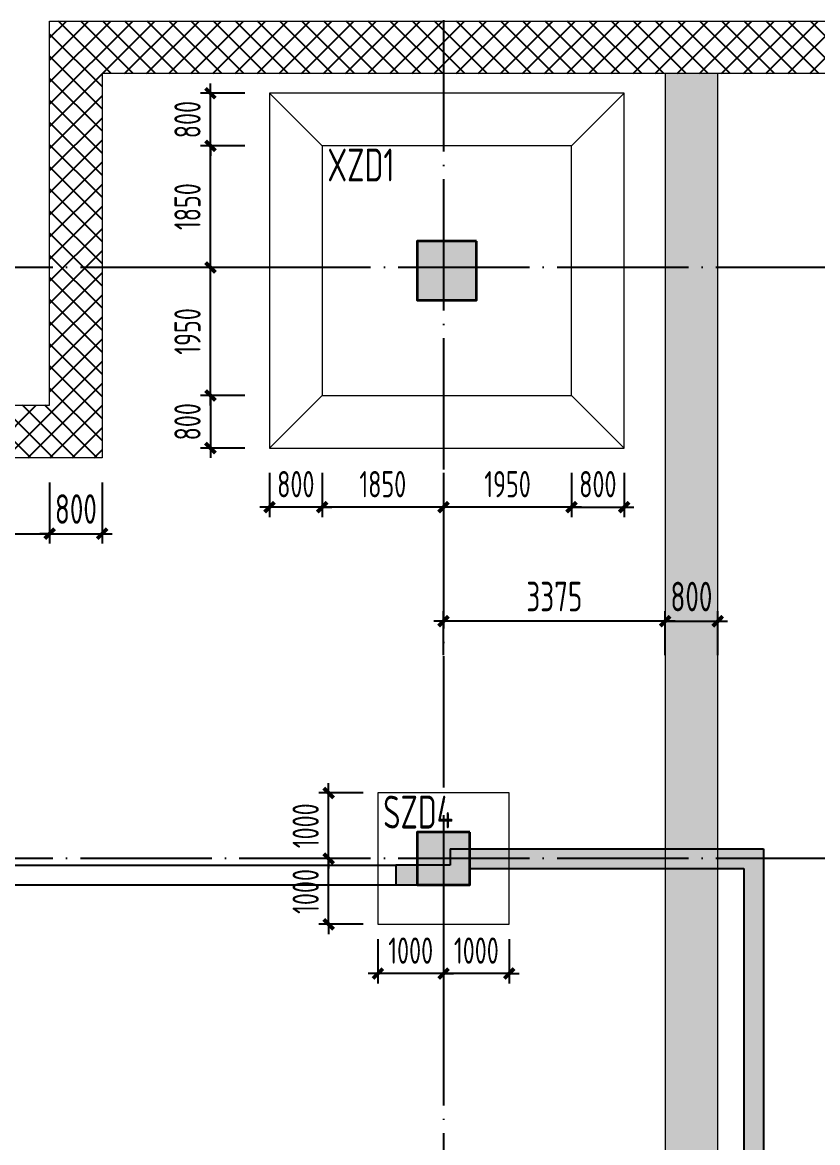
# Model space of a CAD drawing. Extents: x -502255 to 1362592, y -400300 to 332622.
# Drawn here: x -413313 to -401201, y -178153 to -161101 of the extents above; entities that cross this region are included whole.
import ezdxf

# ---------------------------------------------------------------- set-up
doc = ezdxf.new("R2010")
doc.units = 0
doc.header["$LTSCALE"] = 1000
doc.header["$MEASUREMENT"] = 0
doc.linetypes.add('DOTE', pattern=[2.42, 2, -0.2, 0.02, -0.2])
doc.linetypes.add('jccad_dash_dot', pattern=[420, 200, -100, 20, -100])
for name, color, linetype in [('COLU_DIM', 3, 'Continuous'), ('DIM', 3, 'Continuous'), ('HATCH', 253, 'Continuous'), ('RF-QT', 30, 'Continuous'), ('S-DOTE', 8, 'DOTE')]:
    doc.layers.add(name, color=color, linetype=linetype)
for name, color, linetype, lineweight in [('S-后浇带', 127, 'Continuous', 18), ('柱', 2, 'Continuous', 18), ('砼柱', 2, 'Continuous', 35)]:
    doc.layers.add(name, color=color, linetype=linetype, lineweight=lineweight)
doc.styles.get("Standard").update_dxf_attribs({"font": 'tssdeng2.shx', "width": 0.7, "bigfont": '@@hztxt.shx'})
doc.dimstyles.new('TSSD_150_150', dxfattribs={"dimtxt": 450, "dimasz": 150, "dimexe": 150, "dimexo": 375, "dimgap": 150, "dimtad": 1, "dimdec": 0, "dimzin": 0, "dimdsep": 46, "dimtxsty": 'Standard', "dimblk": 'ARCHTICK', "dimcen": 0, "dimdle": 150, "dimclrt": 7, "dimadec": 0, "dimazin": 0, "dimtfac": 1, "dimtdec": 0, "dimtix": 1, "dimtmove": 2, "dimatfit": 3, "dimfxl": 1, "dimtolj": 1, "dimtzin": 0, "dimarcsym": 0})

# ---------------------------------------------------------------- blocks, each defined once
blk = doc.blocks.new('墙体')
at = {"layer": 'HATCH'}
for points in [[(406561, 201851), (402086, 201851), (402086, 201551), (406261, 201551), (406261, 195357), (409155, 192751), (409356, 192974), (406561, 195491)], [(401286, 201601), (400961, 201601), (400961, 201301), (401286, 201301)]]:
    blk.add_hatch(color=256, dxfattribs=at).paths.add_polyline_path(points)
for p, q in [((394961, 201601), (400961, 201601)), ((394961, 201301), (400961, 201301))]:
    blk.add_line(p, q)
at = {"layer": 'RF-QT'}
for p, q in [((401786, 201851), (406561, 201851)), ((401786, 201851), (401786, 201601)), ((406561, 201851), (406561, 195491)), ((401786, 201601), (400961, 201601)), ((400961, 201601), (400961, 201301)), ((402086, 201551), (406261, 201551)), ((402086, 201551), (402086, 201301)), ((406261, 201551), (406261, 195357)), ((400961, 201301), (402086, 201301))]:
    blk.add_line(p, q, dxfattribs=at)
blk = doc.blocks.new('dsadasd')
at = {"layer": 'S-DOTE', "color": 8, "linetype": 'DOTE'}
for p, q in [((1078554.9, 259031.5), (1078554.9, 84926.2)), ((1154883.8, 168150.4), (1026054.9, 168150.4)), ((1154883.8, 159150.4), (1026054.9, 159150.4))]:
    blk.add_line(p, q, dxfattribs=at)
blk = doc.blocks.new('柱子')
at = {"layer": 'HATCH'}
h = blk.add_hatch(color=256, dxfattribs=at)
h.paths.add_polyline_path([(-262416, 41136), (-262862, 41538), (-263263, 41092), (-262817, 40690)])
h.paths.add_polyline_path([(-238920, 61533), (-239120, 61879), (-239639, 61578), (-239439, 61232)])
h.paths.add_polyline_path([(-243433, 68363), (-244033, 68363), (-244033, 67763), (-243433, 67763)])
h.paths.add_polyline_path([(-321933, 49592), (-322533, 49592), (-322533, 48992), (-321933, 48992)])
h.paths.add_polyline_path([(-285933, 73117), (-286533, 73117), (-286533, 72517), (-285933, 72517)])
h.paths.add_polyline_path([(-294933, 73117), (-295533, 73117), (-295533, 72517), (-294933, 72517)])
h.paths.add_polyline_path([(-333208, 67742), (-333808, 67742), (-333808, 67142), (-333208, 67142)])
h.paths.add_polyline_path([(-333208, 58592), (-333808, 58592), (-333808, 57992), (-333208, 57992)])
h.paths.add_polyline_path([(-333408, 49592), (-333808, 49592), (-333808, 48992), (-333408, 48992)])
h.paths.add_polyline_path([(-333408, 40592), (-333808, 40592), (-333808, 39992), (-333408, 39992)])
h.paths.add_polyline_path([(-333408, 31592), (-333808, 31592), (-333808, 30992), (-333408, 30992)])
h.paths.add_polyline_path([(-333408, 22592), (-333808, 22592), (-333808, 21992), (-333408, 21992)])
h.paths.add_polyline_path([(-295895, 4403), (-296341, 4804), (-296742, 4358), (-296296, 3957)])
h.paths.add_polyline_path([(-301646, 9582), (-302092, 9983), (-302494, 9537), (-302048, 9136)])
h.paths.add_polyline_path([(-288421, 5680), (-288718, 5947), (-289119, 5501), (-288822, 5234)])
h.paths.add_polyline_path([(-232033, 80342), (-232033, 79742), (-231633, 79742), (-231633, 80342)])
h.paths.add_polyline_path([(-232033, 89342), (-232033, 88742), (-231633, 88742), (-231633, 89342)])
h.paths.add_polyline_path([(-232033, 98342), (-232033, 97742), (-231633, 97742), (-231633, 98342)])
h.paths.add_polyline_path([(-232033, 107342), (-232033, 106742), (-231633, 106742), (-231633, 107342)])
h.paths.add_polyline_path([(-232033, 125342), (-232033, 124742), (-231633, 124742), (-231633, 125342)])
h.paths.add_polyline_path([(-232033, 138042), (-232033, 137442), (-231633, 137442), (-231633, 138042)])
h.paths.add_polyline_path([(-236533, 143042), (-237133, 143042), (-237133, 142642), (-236533, 142642)])
h.paths.add_polyline_path([(-243433, 143042), (-244033, 143042), (-244033, 142642), (-243433, 142642)])
h.paths.add_polyline_path([(-303933, 143042), (-304533, 143042), (-304533, 142642), (-303933, 142642)])
h.paths.add_polyline_path([(-294933, 143042), (-295533, 143042), (-295533, 142642), (-294933, 142642)])
h.paths.add_polyline_path([(-285933, 143042), (-286533, 143042), (-286533, 142642), (-285933, 142642)])
h.paths.add_polyline_path([(-279433, 143042), (-280033, 143042), (-280033, 142642), (-279433, 142642)])
h.paths.add_polyline_path([(-270433, 143042), (-271033, 143042), (-271033, 142642), (-270433, 142642)])
h.paths.add_polyline_path([(-261433, 143042), (-262033, 143042), (-262033, 142642), (-261433, 142642)])
h.paths.add_polyline_path([(-252433, 143042), (-253033, 143042), (-253033, 142642), (-252433, 142642)])
h.paths.add_polyline_path([(-253633, 59642), (-254233, 59642), (-254233, 59042), (-253633, 59042)])
h.paths.add_polyline_path([(-230470, 77078), (-231131, 76628), (-230793, 76132), (-230132, 76583)])
h.paths.add_polyline_path([(-226246, 70881), (-226907, 70430), (-226569, 69935), (-225908, 70385)])
h.paths.add_polyline_path([(-233270, 66094), (-233931, 65643), (-233593, 65147), (-232932, 65598)])
h.paths.add_polyline_path([(-237239, 71739), (-237577, 72235), (-238072, 71897), (-237734, 71401)])
h.paths.add_polyline_path([(-248854, 50396), (-249227, 50865), (-249697, 50491), (-249323, 50022)])
h.paths.add_polyline_path([(-329383, 112592), (-329983, 112592), (-329983, 111992), (-329383, 111992)])
h.paths.add_polyline_path([(-329383, 121592), (-329983, 121592), (-329983, 120992), (-329383, 120992)])
h.paths.add_polyline_path([(-270333, 50442), (-271133, 50442), (-271133, 49642), (-270333, 49642)])
h.paths.add_polyline_path([(-243433, 59342), (-244033, 59342), (-244033, 58742), (-243433, 58742)])
h.paths.add_polyline_path([(-329383, 67592), (-329983, 67592), (-329983, 66992), (-329383, 66992)])
h.paths.add_polyline_path([(-248833, 59342), (-249433, 59342), (-249433, 58742), (-248833, 58742)])
h.paths.add_polyline_path([(-248833, 68042), (-249433, 68042), (-249433, 67442), (-248833, 67442)])
h.paths.add_polyline_path([(-312883, -4358), (-313583, -4358), (-313583, -5058), (-312883, -5058)])
h.paths.add_polyline_path([(-297883, 14392), (-298583, 14392), (-298583, 13692), (-297883, 13692)])
h.paths.add_polyline_path([(-303883, 7392), (-304583, 7392), (-304583, 6692), (-303883, 6692)])
h.paths.add_polyline_path([(-253933, 68342), (-254533, 68342), (-254533, 67742), (-253933, 67742)])
h.paths.add_polyline_path([(-280122, 21621), (-279720, 22067), (-280166, 22469), (-280568, 22023)])
h.paths.add_polyline_path([(-285672, 15383), (-286192, 15851), (-286661, 15331), (-286140, 14862)])
h.paths.add_polyline_path([(-298188, 1556), (-297787, 2002), (-298233, 2404), (-298634, 1958)])
h.paths.add_polyline_path([(-310233, -11820), (-309831, -11374), (-310277, -10973), (-310679, -11419)])
h.paths.add_polyline_path([(-304259, -4214), (-304727, -4734), (-304207, -5203), (-303738, -4682)])
h.paths.add_polyline_path([(-291694, 8694), (-292214, 9163), (-292683, 8642), (-292163, 8174)])
h.paths.add_polyline_path([(-285883, 23392), (-286583, 23392), (-286583, 22692), (-285883, 22692)])
h.paths.add_polyline_path([(-294808, 23467), (-295658, 23467), (-295658, 22617), (-294808, 22617)])
h.paths.add_polyline_path([(-275773, 26452), (-275371, 26898), (-275817, 27299), (-276218, 26853)])
h.paths.add_polyline_path([(-279433, 32342), (-280033, 32342), (-280033, 31742), (-279433, 31742)])
h.paths.add_polyline_path([(-285883, 32392), (-286583, 32392), (-286583, 31692), (-285883, 31692)])
h.paths.add_polyline_path([(-294883, 32392), (-295583, 32392), (-295583, 31692), (-294883, 31692)])
h.paths.add_polyline_path([(-270433, 41342), (-271033, 41342), (-271033, 40742), (-270433, 40742)])
h.paths.add_polyline_path([(-279433, 41342), (-280033, 41342), (-280033, 40742), (-279433, 40742)])
h.paths.add_polyline_path([(-243433, 71342), (-244033, 71342), (-244033, 70742), (-243433, 70742)])
h.paths.add_polyline_path([(-282758, 59517), (-283708, 59517), (-283708, 58567), (-282758, 58567)])
h.paths.add_polyline_path([(-352783, -4408), (-353383, -4408), (-353383, -5008), (-352783, -5008)])
h.paths.add_polyline_path([(-352783, 58592), (-353383, 58592), (-353383, 57992), (-352783, 57992)])
h.paths.add_polyline_path([(-279308, 129117), (-280158, 129117), (-280158, 128267), (-279308, 128267)])
h.paths.add_polyline_path([(-232683, 129292), (-233783, 129292), (-233783, 128192), (-232683, 128192)])
h.paths.add_polyline_path([(-243183, 129167), (-244283, 129167), (-244283, 128317), (-243183, 128317)])
h.paths.add_polyline_path([(-252308, 129167), (-253158, 129167), (-253158, 128317), (-252308, 128317)])
h.paths.add_polyline_path([(-261308, 129167), (-262158, 129167), (-262158, 128317), (-261308, 128317)])
h.paths.add_polyline_path([(-270308, 129167), (-271158, 129167), (-271158, 128317), (-270308, 128317)])
h.paths.add_polyline_path([(-270258, 77517), (-271208, 77517), (-271208, 76567), (-270258, 76567)])
h.paths.add_polyline_path([(-285933, 59342), (-286533, 59342), (-286533, 58742), (-285933, 58742)])
h.paths.add_polyline_path([(-294758, 59517), (-295708, 59517), (-295708, 58567), (-294758, 58567)])
h.paths.add_polyline_path([(-321758, 59517), (-322708, 59517), (-322708, 58567), (-321758, 58567)])
h.paths.add_polyline_path([(-312758, 59517), (-313708, 59517), (-313708, 58567), (-312758, 58567)])
h.paths.add_polyline_path([(-303758, 59517), (-304708, 59517), (-304708, 58567), (-303758, 58567)])
h.paths.add_polyline_path([(-352658, -13283), (-353508, -13283), (-353508, -14133), (-352658, -14133)])
h.paths.add_polyline_path([(-352658, 4717), (-353508, 4717), (-353508, 3867), (-352658, 3867)])
h.paths.add_polyline_path([(-352658, 13717), (-353508, 13717), (-353508, 12867), (-352658, 12867)])
h.paths.add_polyline_path([(-352658, 22717), (-353508, 22717), (-353508, 21867), (-352658, 21867)])
h.paths.add_polyline_path([(-352658, 31717), (-353508, 31717), (-353508, 30867), (-352658, 30867)])
h.paths.add_polyline_path([(-352658, 40717), (-353508, 40717), (-353508, 39867), (-352658, 39867)])
h.paths.add_polyline_path([(-352658, 49717), (-353508, 49717), (-353508, 48867), (-352658, 48867)])
h.paths.add_polyline_path([(-352608, 67767), (-353558, 67767), (-353558, 66817), (-352608, 66817)])
h.paths.add_polyline_path([(-279258, 68517), (-280208, 68517), (-280208, 67567), (-279258, 67567)])
h.paths.add_polyline_path([(-285758, 68517), (-286708, 68517), (-286708, 67567), (-285758, 67567)])
h.paths.add_polyline_path([(-294758, 68517), (-295708, 68517), (-295708, 67567), (-294758, 67567)])
h.paths.add_polyline_path([(-303758, 71517), (-304708, 71517), (-304708, 70567), (-303758, 70567)])
h.paths.add_polyline_path([(-312758, 71517), (-313708, 71517), (-313708, 70567), (-312758, 70567)])
h.paths.add_polyline_path([(-321758, 71517), (-322708, 71517), (-322708, 70567), (-321758, 70567)])
h.paths.add_polyline_path([(-352658, 76717), (-353508, 76717), (-353508, 75867), (-352658, 75867)])
h.paths.add_polyline_path([(-279308, 80467), (-280158, 80467), (-280158, 79617), (-279308, 79617)])
h.paths.add_polyline_path([(-285758, 80517), (-286708, 80517), (-286708, 79567), (-285758, 79567)])
h.paths.add_polyline_path([(-294758, 80517), (-295708, 80517), (-295708, 79567), (-294758, 79567)])
h.paths.add_polyline_path([(-303758, 80517), (-304708, 80517), (-304708, 79567), (-303758, 79567)])
h.paths.add_polyline_path([(-312758, 80517), (-313708, 80517), (-313708, 79567), (-312758, 79567)])
h.paths.add_polyline_path([(-321758, 80517), (-322708, 80517), (-322708, 79567), (-321758, 79567)])
h.paths.add_polyline_path([(-352658, 85717), (-353508, 85717), (-353508, 84867), (-352658, 84867)])
h.paths.add_polyline_path([(-261308, 86467), (-262158, 86467), (-262158, 85617), (-261308, 85617)])
h.paths.add_polyline_path([(-270308, 86467), (-271158, 86467), (-271158, 85617), (-270308, 85617)])
h.paths.add_polyline_path([(-279308, 89467), (-280158, 89467), (-280158, 88617), (-279308, 88617)])
h.paths.add_polyline_path([(-285808, 89467), (-286658, 89467), (-286658, 88617), (-285808, 88617)])
h.paths.add_polyline_path([(-294808, 89467), (-295658, 89467), (-295658, 88617), (-294808, 88617)])
h.paths.add_polyline_path([(-303808, 89467), (-304658, 89467), (-304658, 88617), (-303808, 88617)])
h.paths.add_polyline_path([(-312758, 89517), (-313708, 89517), (-313708, 88567), (-312758, 88567)])
h.paths.add_polyline_path([(-321758, 89517), (-322708, 89517), (-322708, 88567), (-321758, 88567)])
h.paths.add_polyline_path([(-253583, 92092), (-254483, 92092), (-254483, 91192), (-253583, 91192)])
h.paths.add_polyline_path([(-352658, 94717), (-353508, 94717), (-353508, 93867), (-352658, 93867)])
h.paths.add_polyline_path([(-261308, 98467), (-262158, 98467), (-262158, 97617), (-261308, 97617)])
h.paths.add_polyline_path([(-270308, 98467), (-271158, 98467), (-271158, 97617), (-270308, 97617)])
h.paths.add_polyline_path([(-279308, 98467), (-280158, 98467), (-280158, 97617), (-279308, 97617)])
h.paths.add_polyline_path([(-285808, 98467), (-286658, 98467), (-286658, 97617), (-285808, 97617)])
h.paths.add_polyline_path([(-303808, 98467), (-304658, 98467), (-304658, 97617), (-303808, 97617)])
h.paths.add_polyline_path([(-312758, 98517), (-313708, 98517), (-313708, 97567), (-312758, 97567)])
h.paths.add_polyline_path([(-321758, 98517), (-322708, 98517), (-322708, 97567), (-321758, 97567)])
h.paths.add_polyline_path([(-352658, 103717), (-353508, 103717), (-353508, 102867), (-352658, 102867)])
h.paths.add_polyline_path([(-243183, 107592), (-244283, 107592), (-244283, 106492), (-243183, 106492)])
h.paths.add_polyline_path([(-252308, 107467), (-253158, 107467), (-253158, 106617), (-252308, 106617)])
h.paths.add_polyline_path([(-261308, 107467), (-262158, 107467), (-262158, 106617), (-261308, 106617)])
h.paths.add_polyline_path([(-270308, 107467), (-271158, 107467), (-271158, 106617), (-270308, 106617)])
h.paths.add_polyline_path([(-279308, 107467), (-280158, 107467), (-280158, 106617), (-279308, 106617)])
h.paths.add_polyline_path([(-285808, 107467), (-286658, 107467), (-286658, 106617), (-285808, 106617)])
h.paths.add_polyline_path([(-294808, 107467), (-295658, 107467), (-295658, 106617), (-294808, 106617)])
h.paths.add_polyline_path([(-303808, 107467), (-304658, 107467), (-304658, 106617), (-303808, 106617)])
h.paths.add_polyline_path([(-312808, 107467), (-313658, 107467), (-313658, 106617), (-312808, 106617)])
h.paths.add_polyline_path([(-321683, 107467), (-322783, 107467), (-322783, 106617), (-321683, 106617)])
h.paths.add_polyline_path([(-352658, 112717), (-353508, 112717), (-353508, 111867), (-352658, 111867)])
h.paths.add_polyline_path([(-232683, 116592), (-233783, 116592), (-233783, 115492), (-232683, 115492)])
h.paths.add_polyline_path([(-243208, 116567), (-244258, 116567), (-244258, 115517), (-243208, 115517)])
h.paths.add_polyline_path([(-279308, 116467), (-280158, 116467), (-280158, 115617), (-279308, 115617)])
h.paths.add_polyline_path([(-285808, 116467), (-286658, 116467), (-286658, 115617), (-285808, 115617)])
h.paths.add_polyline_path([(-294808, 116467), (-295658, 116467), (-295658, 115617), (-294808, 115617)])
h.paths.add_polyline_path([(-303808, 116467), (-304658, 116467), (-304658, 115617), (-303808, 115617)])
h.paths.add_polyline_path([(-312808, 116467), (-313658, 116467), (-313658, 115617), (-312808, 115617)])
h.paths.add_polyline_path([(-321758, 116517), (-322708, 116517), (-322708, 115567), (-321758, 115567)])
h.paths.add_polyline_path([(-352658, 121717), (-353508, 121717), (-353508, 120867), (-352658, 120867)])
h.paths.add_polyline_path([(-279308, 125467), (-280158, 125467), (-280158, 124617), (-279308, 124617)])
h.paths.add_polyline_path([(-285808, 125467), (-286658, 125467), (-286658, 124617), (-285808, 124617)])
h.paths.add_polyline_path([(-295658, 125592), (-295658, 124492), (-294808, 124492), (-294808, 125592)])
h.paths.add_polyline_path([(-303808, 125467), (-304658, 125467), (-304658, 124617), (-303808, 124617)])
h.paths.add_polyline_path([(-312808, 125467), (-313658, 125467), (-313658, 124617), (-312808, 124617)])
h.paths.add_polyline_path([(-321783, 125492), (-322683, 125492), (-322683, 124592), (-321783, 124592)])
h.paths.add_polyline_path([(-352558, 130817), (-353608, 130817), (-353608, 129767), (-352558, 129767)])
h.paths.add_polyline_path([(-329383, -13408), (-329983, -13408), (-329983, -14008), (-329383, -14008)])
h.paths.add_polyline_path([(-337183, -13408), (-337783, -13408), (-337783, -14008), (-337183, -14008)])
h.paths.add_polyline_path([(-344983, -13408), (-345583, -13408), (-345583, -14008), (-344983, -14008)])
h.paths.add_polyline_path([(-321933, -13408), (-322533, -13408), (-322533, -14008), (-321933, -14008)])
h.paths.add_polyline_path([(-329383, -4408), (-329983, -4408), (-329983, -5008), (-329383, -5008)])
h.paths.add_polyline_path([(-337183, -4408), (-337783, -4408), (-337783, -5008), (-337183, -5008)])
h.paths.add_polyline_path([(-344983, -4408), (-345583, -4408), (-345583, -5008), (-344983, -5008)])
h.paths.add_polyline_path([(-321883, -4358), (-322583, -4358), (-322583, -5058), (-321883, -5058)])
h.paths.add_polyline_path([(-329383, 4592), (-329983, 4592), (-329983, 3992), (-329383, 3992)])
h.paths.add_polyline_path([(-337183, 4592), (-337783, 4592), (-337783, 3992), (-337183, 3992)])
h.paths.add_polyline_path([(-344983, 4592), (-345583, 4592), (-345583, 3992), (-344983, 3992)])
h.paths.add_polyline_path([(-312883, 5392), (-313583, 5392), (-313583, 4692), (-312883, 4692)])
h.paths.add_polyline_path([(-321933, 5342), (-322533, 5342), (-322533, 4742), (-321933, 4742)])
h.paths.add_polyline_path([(-329383, 14342), (-329983, 14342), (-329983, 13742), (-329383, 13742)])
h.paths.add_polyline_path([(-337183, 13592), (-337783, 13592), (-337783, 12992), (-337183, 12992)])
h.paths.add_polyline_path([(-344983, 13592), (-345583, 13592), (-345583, 12992), (-344983, 12992)])
h.paths.add_polyline_path([(-303933, 14342), (-304533, 14342), (-304533, 13742), (-303933, 13742)])
h.paths.add_polyline_path([(-312933, 14342), (-313533, 14342), (-313533, 13742), (-312933, 13742)])
h.paths.add_polyline_path([(-321933, 14342), (-322533, 14342), (-322533, 13742), (-321933, 13742)])
h.paths.add_polyline_path([(-329383, 22592), (-329983, 22592), (-329983, 21992), (-329383, 21992)])
h.paths.add_polyline_path([(-337183, 22592), (-337783, 22592), (-337783, 21992), (-337183, 21992)])
h.paths.add_polyline_path([(-344983, 22592), (-345583, 22592), (-345583, 21992), (-344983, 21992)])
h.paths.add_polyline_path([(-303883, 23392), (-304583, 23392), (-304583, 22692), (-303883, 22692)])
h.paths.add_polyline_path([(-312883, 23392), (-313583, 23392), (-313583, 22692), (-312883, 22692)])
h.paths.add_polyline_path([(-321883, 23392), (-322583, 23392), (-322583, 22692), (-321883, 22692)])
h.paths.add_polyline_path([(-329383, 31592), (-329983, 31592), (-329983, 30992), (-329383, 30992)])
h.paths.add_polyline_path([(-337183, 31592), (-337783, 31592), (-337783, 30992), (-337183, 30992)])
h.paths.add_polyline_path([(-344983, 31592), (-345583, 31592), (-345583, 30992), (-344983, 30992)])
h.paths.add_polyline_path([(-303883, 32392), (-304583, 32392), (-304583, 31692), (-303883, 31692)])
h.paths.add_polyline_path([(-312883, 32392), (-313583, 32392), (-313583, 31692), (-312883, 31692)])
h.paths.add_polyline_path([(-321883, 32392), (-322583, 32392), (-322583, 31692), (-321883, 31692)])
h.paths.add_polyline_path([(-329383, 40592), (-329983, 40592), (-329983, 39992), (-329383, 39992)])
h.paths.add_polyline_path([(-337183, 40592), (-337783, 40592), (-337783, 39992), (-337183, 39992)])
h.paths.add_polyline_path([(-344983, 40592), (-345583, 40592), (-345583, 39992), (-344983, 39992)])
h.paths.add_polyline_path([(-285933, 41342), (-286533, 41342), (-286533, 40742), (-285933, 40742)])
h.paths.add_polyline_path([(-294933, 41342), (-295533, 41342), (-295533, 40742), (-294933, 40742)])
h.paths.add_polyline_path([(-303933, 41342), (-304533, 41342), (-304533, 40742), (-303933, 40742)])
h.paths.add_polyline_path([(-312933, 41342), (-313533, 41342), (-313533, 40742), (-312933, 40742)])
h.paths.add_polyline_path([(-321933, 41342), (-322533, 41342), (-322533, 40742), (-321933, 40742)])
h.paths.add_polyline_path([(-329383, 49592), (-329983, 49592), (-329983, 48992), (-329383, 48992)])
h.paths.add_polyline_path([(-337183, 49592), (-337783, 49592), (-337783, 48992), (-337183, 48992)])
h.paths.add_polyline_path([(-344983, 49592), (-345583, 49592), (-345583, 48992), (-344983, 48992)])
h.paths.add_polyline_path([(-261333, 50442), (-262133, 50442), (-262133, 49642), (-261333, 49642)])
h.paths.add_polyline_path([(-279333, 50442), (-280133, 50442), (-280133, 49642), (-279333, 49642)])
h.paths.add_polyline_path([(-285933, 50342), (-286533, 50342), (-286533, 49742), (-285933, 49742)])
h.paths.add_polyline_path([(-294883, 50392), (-295583, 50392), (-295583, 49692), (-294883, 49692)])
h.paths.add_polyline_path([(-303883, 50392), (-304583, 50392), (-304583, 49692), (-303883, 49692)])
h.paths.add_polyline_path([(-312883, 50392), (-313583, 50392), (-313583, 49692), (-312883, 49692)])
h.paths.add_polyline_path([(-321883, 50392), (-322583, 50392), (-322583, 49692), (-321883, 49692)])
h.paths.add_polyline_path([(-329383, 58592), (-329983, 58592), (-329983, 57992), (-329383, 57992)])
h.paths.add_polyline_path([(-337183, 58592), (-337783, 58592), (-337783, 57992), (-337183, 57992)])
h.paths.add_polyline_path([(-344983, 58592), (-345583, 58592), (-345583, 57992), (-344983, 57992)])
h.paths.add_polyline_path([(-261333, 59442), (-262133, 59442), (-262133, 58642), (-261333, 58642)])
h.paths.add_polyline_path([(-270233, 59442), (-271133, 59442), (-271133, 58542), (-270233, 58542)])
h.paths.add_polyline_path([(-279333, 59442), (-280133, 59442), (-280133, 58642), (-279333, 58642)])
h.paths.add_polyline_path([(-337183, 67592), (-337783, 67592), (-337783, 66992), (-337183, 66992)])
h.paths.add_polyline_path([(-344983, 67592), (-345583, 67592), (-345583, 66992), (-344983, 66992)])
h.paths.add_polyline_path([(-261333, 68442), (-262133, 68442), (-262133, 67642), (-261333, 67642)])
h.paths.add_polyline_path([(-270333, 68442), (-271133, 68442), (-271133, 67642), (-270333, 67642)])
h.paths.add_polyline_path([(-261433, 71342), (-262033, 71342), (-262033, 70742), (-261433, 70742)])
h.paths.add_polyline_path([(-270433, 71342), (-271033, 71342), (-271033, 70742), (-270433, 70742)])
h.paths.add_polyline_path([(-279433, 71342), (-280033, 71342), (-280033, 70742), (-279433, 70742)])
h.paths.add_polyline_path([(-285933, 71342), (-286533, 71342), (-286533, 70742), (-285933, 70742)])
h.paths.add_polyline_path([(-332683, 80342), (-333283, 80342), (-333283, 79742), (-332683, 79742)])
h.paths.add_polyline_path([(-337183, 76592), (-337783, 76592), (-337783, 75992), (-337183, 75992)])
h.paths.add_polyline_path([(-344983, 76592), (-345583, 76592), (-345583, 75992), (-344983, 75992)])
h.paths.add_polyline_path([(-236533, 80342), (-237133, 80342), (-237133, 79742), (-236533, 79742)])
h.paths.add_polyline_path([(-243333, 80342), (-244033, 80342), (-244033, 79642), (-243333, 79642)])
h.paths.add_polyline_path([(-254233, 80342), (-254933, 80342), (-254933, 79642), (-254233, 79642)])
h.paths.add_polyline_path([(-261433, 80342), (-262033, 80342), (-262033, 79742), (-261433, 79742)])
h.paths.add_polyline_path([(-270433, 80342), (-271033, 80342), (-271033, 79742), (-270433, 79742)])
h.paths.add_polyline_path([(-332683, 89342), (-333283, 89342), (-333283, 88742), (-332683, 88742)])
h.paths.add_polyline_path([(-337183, 85592), (-337783, 85592), (-337783, 84992), (-337183, 84992)])
h.paths.add_polyline_path([(-344983, 85592), (-345583, 85592), (-345583, 84992), (-344983, 84992)])
h.paths.add_polyline_path([(-236533, 89342), (-237133, 89342), (-237133, 88742), (-236533, 88742)])
h.paths.add_polyline_path([(-243383, 89392), (-244083, 89392), (-244083, 88692), (-243383, 88692)])
h.paths.add_polyline_path([(-253883, 89392), (-254583, 89392), (-254583, 88692), (-253883, 88692)])
h.paths.add_polyline_path([(-332683, 98342), (-333283, 98342), (-333283, 97742), (-332683, 97742)])
h.paths.add_polyline_path([(-337183, 94592), (-337783, 94592), (-337783, 93992), (-337183, 93992)])
h.paths.add_polyline_path([(-344983, 94592), (-345583, 94592), (-345583, 93992), (-344983, 93992)])
h.paths.add_polyline_path([(-236533, 98342), (-237133, 98342), (-237133, 97742), (-236533, 97742)])
h.paths.add_polyline_path([(-243383, 98392), (-244083, 98392), (-244083, 97692), (-243383, 97692)])
h.paths.add_polyline_path([(-252183, 98467), (-253283, 98467), (-253283, 97617), (-252183, 97617)])
h.paths.add_polyline_path([(-294933, 98466), (-295533, 98466), (-295533, 97741), (-294933, 97741)])
h.paths.add_polyline_path([(-332683, 107342), (-333283, 107342), (-333283, 106742), (-332683, 106742)])
h.paths.add_polyline_path([(-337183, 103592), (-337783, 103592), (-337783, 102992), (-337183, 102992)])
h.paths.add_polyline_path([(-344983, 103592), (-345583, 103592), (-345583, 102992), (-344983, 102992)])
h.paths.add_polyline_path([(-236533, 107342), (-237133, 107342), (-237133, 106742), (-236533, 106742)])
h.paths.add_polyline_path([(-337183, 112592), (-337783, 112592), (-337783, 111992), (-337183, 111992)])
h.paths.add_polyline_path([(-344983, 112592), (-345583, 112592), (-345583, 111992), (-344983, 111992)])
h.paths.add_polyline_path([(-236533, 116342), (-237133, 116342), (-237133, 115742), (-236533, 115742)])
h.paths.add_polyline_path([(-252308, 116467), (-253158, 116467), (-253158, 115617), (-252308, 115617)])
h.paths.add_polyline_path([(-261308, 116467), (-262158, 116467), (-262158, 115617), (-261308, 115617)])
h.paths.add_polyline_path([(-270308, 116467), (-271158, 116467), (-271158, 115617), (-270308, 115617)])
h.paths.add_polyline_path([(-337183, 121592), (-337783, 121592), (-337783, 120992), (-337183, 120992)])
h.paths.add_polyline_path([(-344983, 121592), (-345583, 121592), (-345583, 120992), (-344983, 120992)])
h.paths.add_polyline_path([(-236533, 125342), (-237133, 125342), (-237133, 124742), (-236533, 124742)])
h.paths.add_polyline_path([(-243433, 125342), (-244033, 125342), (-244033, 124742), (-243433, 124742)])
h.paths.add_polyline_path([(-252433, 125342), (-253033, 125342), (-253033, 124742), (-252433, 124742)])
h.paths.add_polyline_path([(-261433, 125342), (-262033, 125342), (-262033, 124742), (-261433, 124742)])
h.paths.add_polyline_path([(-270433, 125342), (-271033, 125342), (-271033, 124742), (-270433, 124742)])
h.paths.add_polyline_path([(-236533, 129042), (-237133, 129042), (-237133, 128442), (-236533, 128442)])
h.paths.add_polyline_path([(-285933, 129042), (-286533, 129042), (-286533, 128442), (-285933, 128442)])
h.paths.add_polyline_path([(-294933, 129042), (-295533, 129042), (-295533, 128442), (-294933, 128442)])
h.paths.add_polyline_path([(-303933, 129042), (-304533, 129042), (-304533, 128442), (-303933, 128442)])
h.paths.add_polyline_path([(-312933, 129042), (-313533, 129042), (-313533, 128442), (-312933, 128442)])
h.paths.add_polyline_path([(-321933, 129042), (-322533, 129042), (-322533, 128442), (-321933, 128442)])
h.paths.add_polyline_path([(-329383, 130592), (-329983, 130592), (-329983, 129992), (-329383, 129992)])
h.paths.add_polyline_path([(-337183, 130592), (-337783, 130592), (-337783, 129992), (-337183, 129992)])
h.paths.add_polyline_path([(-344983, 130592), (-345583, 130592), (-345583, 129992), (-344983, 129992)])
h.paths.add_polyline_path([(-236533, 138042), (-237133, 138042), (-237133, 137442), (-236533, 137442)])
h.paths.add_polyline_path([(-243433, 138042), (-244033, 138042), (-244033, 137442), (-243433, 137442)])
h.paths.add_polyline_path([(-252433, 138042), (-253033, 138042), (-253033, 137442), (-252433, 137442)])
h.paths.add_polyline_path([(-261433, 138042), (-262033, 138042), (-262033, 137442), (-261433, 137442)])
h.paths.add_polyline_path([(-270433, 138042), (-271033, 138042), (-271033, 137442), (-270433, 137442)])
h.paths.add_polyline_path([(-279433, 138042), (-280033, 138042), (-280033, 137442), (-279433, 137442)])
h.paths.add_polyline_path([(-285933, 138042), (-286533, 138042), (-286533, 137442), (-285933, 137442)])
h.paths.add_polyline_path([(-294933, 138042), (-295533, 138042), (-295533, 137442), (-294933, 137442)])
h.paths.add_polyline_path([(-303933, 138042), (-304533, 138042), (-304533, 137442), (-303933, 137442)])
h.paths.add_polyline_path([(-312933, 138042), (-313533, 138042), (-313533, 137442), (-312933, 137442)])
h.paths.add_polyline_path([(-321933, 138042), (-322533, 138042), (-322533, 137442), (-321933, 137442)])
h.paths.add_polyline_path([(-329383, 138042), (-329983, 138042), (-329983, 137442), (-329383, 137442)])
h.paths.add_polyline_path([(-337183, 138042), (-337783, 138042), (-337783, 137442), (-337183, 137442)])
h.paths.add_polyline_path([(-344983, 138042), (-345583, 138042), (-345583, 137442), (-344983, 137442)])
h.paths.add_polyline_path([(-352783, 138042), (-353383, 138042), (-353383, 137442), (-352783, 137442)])
at = {"layer": '砼柱', "lineweight": 35}
for points in [[(-270233, 59442), (-271133, 59442), (-271133, 58542), (-270233, 58542)], [(-270333, 50442), (-271133, 50442), (-271133, 49642), (-270333, 49642)]]:
    blk.add_lwpolyline(points, close=True, dxfattribs=at)
blk = doc.blocks.new('_ArchTick')
at = {"color": 0, "linetype": 'ByBlock', "const_width": 0.4}
blk.add_lwpolyline([(-0.5, -0.5), (0.5, 0.5)], dxfattribs=at)
blk = doc.blocks.new('*D899')
at = {"layer": 'COLU_DIM', "color": 0, "lineweight": -2, "transparency": 16777216}
for p, q in [((-406898, -175055), (-406898, -175730)), ((-405898, -175055), (-405898, -175730)), ((-406898, -175580), (-407048, -175580)), ((-405898, -175580), (-406898, -175580)), ((-405898, -175580), (-405748, -175580))]:
    blk.add_line(p, q, dxfattribs=at)
at = {"layer": 'Defpoints', "color": 0, "transparency": 16777216}
for p in [(-406898, -174680), (-405898, -174680), (-406898, -175580)]:
    blk.add_point(p, dxfattribs=at)
at = {"layer": 'COLU_DIM', "color": 0, "lineweight": -2, "transparency": 16777216, "xscale": 150, "yscale": 150, "zscale": 150}
blk.add_blockref('_ArchTick', (-406898, -175580), dxfattribs=at)
at = {"layer": 'COLU_DIM', "color": 0, "lineweight": -2, "transparency": 16777216, "xscale": 150, "yscale": 150, "zscale": 150, "rotation": 180}
blk.add_blockref('_ArchTick', (-405898, -175580), dxfattribs=at)
at = {"layer": 'COLU_DIM', "color": 7, "transparency": 16777216, "insert": (-406398, -175230), "char_height": 400, "attachment_point": 5}
blk.add_mtext('\\A1;1000', dxfattribs=at)
blk = doc.blocks.new('*D900')
at = {"layer": 'COLU_DIM', "color": 0, "lineweight": -2, "transparency": 16777216}
for p, q in [((-407898, -175055), (-407898, -175730)), ((-406898, -175055), (-406898, -175730)), ((-407898, -175580), (-408048, -175580)), ((-406898, -175580), (-407898, -175580)), ((-406898, -175580), (-406748, -175580))]:
    blk.add_line(p, q, dxfattribs=at)
at = {"layer": 'Defpoints', "color": 0, "transparency": 16777216}
for p in [(-407898, -174680), (-406898, -174680), (-407898, -175580)]:
    blk.add_point(p, dxfattribs=at)
at = {"layer": 'COLU_DIM', "color": 0, "lineweight": -2, "transparency": 16777216, "xscale": 150, "yscale": 150, "zscale": 150}
blk.add_blockref('_ArchTick', (-407898, -175580), dxfattribs=at)
at = {"layer": 'COLU_DIM', "color": 0, "lineweight": -2, "transparency": 16777216, "xscale": 150, "yscale": 150, "zscale": 150, "rotation": 180}
blk.add_blockref('_ArchTick', (-406898, -175580), dxfattribs=at)
at = {"layer": 'COLU_DIM', "color": 7, "transparency": 16777216, "insert": (-407398, -175230), "char_height": 400, "attachment_point": 5}
blk.add_mtext('\\A1;1000', dxfattribs=at)
blk = doc.blocks.new('*D901')
at = {"layer": 'COLU_DIM', "color": 0, "lineweight": -2, "transparency": 16777216}
for p, q in [((-408648, -173830), (-408648, -173680)), ((-408123, -173830), (-408798, -173830)), ((-408648, -174830), (-408648, -173830)), ((-408123, -174830), (-408798, -174830)), ((-408648, -174830), (-408648, -174980))]:
    blk.add_line(p, q, dxfattribs=at)
at = {"layer": 'Defpoints', "color": 0, "transparency": 16777216}
for p in [(-408648, -173830), (-407748, -173830), (-407748, -174830)]:
    blk.add_point(p, dxfattribs=at)
at = {"layer": 'COLU_DIM', "color": 0, "lineweight": -2, "transparency": 16777216, "xscale": 150, "yscale": 150, "zscale": 150}
for p, rotation in [((-408648, -173830), 270), ((-408648, -174830), 90)]:
    blk.add_blockref('_ArchTick', p, dxfattribs=dict(at, rotation=rotation))
at = {"layer": 'COLU_DIM', "color": 7, "transparency": 16777216, "insert": (-408998, -174330), "char_height": 400, "attachment_point": 5, "rotation": 90}
blk.add_mtext('\\A1;1000', dxfattribs=at)
blk = doc.blocks.new('*D902')
at = {"layer": 'COLU_DIM', "color": 0, "lineweight": -2, "transparency": 16777216}
for p, q in [((-408648, -172830), (-408648, -172680)), ((-408123, -172830), (-408798, -172830)), ((-408648, -173830), (-408648, -172830)), ((-408123, -173830), (-408798, -173830)), ((-408648, -173830), (-408648, -173980))]:
    blk.add_line(p, q, dxfattribs=at)
at = {"layer": 'Defpoints', "color": 0, "transparency": 16777216}
for p in [(-408648, -172830), (-407748, -172830), (-407748, -173830)]:
    blk.add_point(p, dxfattribs=at)
at = {"layer": 'COLU_DIM', "color": 0, "lineweight": -2, "transparency": 16777216, "xscale": 150, "yscale": 150, "zscale": 150}
for p, rotation in [((-408648, -172830), 270), ((-408648, -173830), 90)]:
    blk.add_blockref('_ArchTick', p, dxfattribs=dict(at, rotation=rotation))
at = {"layer": 'COLU_DIM', "color": 7, "transparency": 16777216, "insert": (-408998, -173330), "char_height": 400, "attachment_point": 5, "rotation": 90}
blk.add_mtext('\\A1;1000', dxfattribs=at)
blk = doc.blocks.new('*D788')
at = {"layer": 'COLU_DIM', "color": 0, "lineweight": -2, "transparency": 16777216}
for p, q in [((-406898, -167955), (-406898, -168630)), ((-404948, -167955), (-404948, -168630)), ((-404798, -168480), (-407048, -168480))]:
    blk.add_line(p, q, dxfattribs=at)
at = {"layer": 'Defpoints', "color": 0, "transparency": 16777216}
for p in [(-406898, -167580), (-404948, -167580), (-406898, -168480)]:
    blk.add_point(p, dxfattribs=at)
at = {"layer": 'COLU_DIM', "color": 0, "lineweight": -2, "transparency": 16777216, "xscale": 150, "yscale": 150, "zscale": 150, "rotation": 180}
blk.add_blockref('_ArchTick', (-406898, -168480), dxfattribs=at)
at = {"layer": 'COLU_DIM', "color": 0, "lineweight": -2, "transparency": 16777216, "xscale": 150, "yscale": 150, "zscale": 150}
blk.add_blockref('_ArchTick', (-404948, -168480), dxfattribs=at)
at = {"layer": 'COLU_DIM', "color": 7, "transparency": 16777216, "insert": (-405923, -168130), "char_height": 400, "attachment_point": 5}
blk.add_mtext('\\A1;1950', dxfattribs=at)
blk = doc.blocks.new('*D789')
at = {"layer": 'COLU_DIM', "color": 0, "lineweight": -2, "transparency": 16777216}
for p, q in [((-408748, -167955), (-408748, -168630)), ((-406898, -167955), (-406898, -168630)), ((-406748, -168480), (-408898, -168480))]:
    blk.add_line(p, q, dxfattribs=at)
at = {"layer": 'Defpoints', "color": 0, "transparency": 16777216}
for p in [(-408748, -167580), (-406898, -167580), (-408748, -168480)]:
    blk.add_point(p, dxfattribs=at)
at = {"layer": 'COLU_DIM', "color": 0, "lineweight": -2, "transparency": 16777216, "xscale": 150, "yscale": 150, "zscale": 150, "rotation": 180}
blk.add_blockref('_ArchTick', (-408748, -168480), dxfattribs=at)
at = {"layer": 'COLU_DIM', "color": 0, "lineweight": -2, "transparency": 16777216, "xscale": 150, "yscale": 150, "zscale": 150}
blk.add_blockref('_ArchTick', (-406898, -168480), dxfattribs=at)
at = {"layer": 'COLU_DIM', "color": 7, "transparency": 16777216, "insert": (-407823, -168130), "char_height": 400, "attachment_point": 5}
blk.add_mtext('\\A1;1850', dxfattribs=at)
blk = doc.blocks.new('*D790')
at = {"layer": 'COLU_DIM', "color": 0, "lineweight": -2, "transparency": 16777216}
for p, q in [((-410448, -166930), (-410448, -164680)), ((-409923, -164830), (-410598, -164830)), ((-409923, -166780), (-410598, -166780))]:
    blk.add_line(p, q, dxfattribs=at)
at = {"layer": 'Defpoints', "color": 0, "transparency": 16777216}
for p in [(-410448, -164830), (-409548, -164830), (-409548, -166780)]:
    blk.add_point(p, dxfattribs=at)
at = {"layer": 'COLU_DIM', "color": 0, "lineweight": -2, "transparency": 16777216, "xscale": 150, "yscale": 150, "zscale": 150}
for p, rotation in [((-410448, -164830), 90), ((-410448, -166780), 270)]:
    blk.add_blockref('_ArchTick', p, dxfattribs=dict(at, rotation=rotation))
at = {"layer": 'COLU_DIM', "color": 7, "transparency": 16777216, "insert": (-410798, -165805), "char_height": 400, "attachment_point": 5, "rotation": 90}
blk.add_mtext('\\A1;1950', dxfattribs=at)
blk = doc.blocks.new('*D791')
at = {"layer": 'COLU_DIM', "color": 0, "lineweight": -2, "transparency": 16777216}
for p, q in [((-410448, -164980), (-410448, -162830)), ((-409923, -162980), (-410598, -162980)), ((-409923, -164830), (-410598, -164830))]:
    blk.add_line(p, q, dxfattribs=at)
at = {"layer": 'Defpoints', "color": 0, "transparency": 16777216}
for p in [(-410448, -162980), (-409548, -162980), (-409548, -164830)]:
    blk.add_point(p, dxfattribs=at)
at = {"layer": 'COLU_DIM', "color": 0, "lineweight": -2, "transparency": 16777216, "xscale": 150, "yscale": 150, "zscale": 150}
for p, rotation in [((-410448, -162980), 90), ((-410448, -164830), 270)]:
    blk.add_blockref('_ArchTick', p, dxfattribs=dict(at, rotation=rotation))
at = {"layer": 'COLU_DIM', "color": 7, "transparency": 16777216, "insert": (-410798, -163905), "char_height": 400, "attachment_point": 5, "rotation": 90}
blk.add_mtext('\\A1;1850', dxfattribs=at)
blk = doc.blocks.new('*D672')
at = {"layer": 'COLU_DIM', "color": 0, "lineweight": -2, "transparency": 16777216}
for p, q in [((-404948, -167955), (-404948, -168630)), ((-404148, -167955), (-404148, -168630)), ((-404948, -168480), (-405098, -168480)), ((-404948, -168480), (-404148, -168480)), ((-404148, -168480), (-403998, -168480))]:
    blk.add_line(p, q, dxfattribs=at)
at = {"layer": 'Defpoints', "color": 0, "transparency": 16777216}
for p in [(-404948, -167580), (-404148, -167580), (-404148, -168480)]:
    blk.add_point(p, dxfattribs=at)
at = {"layer": 'COLU_DIM', "color": 0, "lineweight": -2, "transparency": 16777216, "xscale": 150, "yscale": 150, "zscale": 150}
blk.add_blockref('_ArchTick', (-404948, -168480), dxfattribs=at)
at = {"layer": 'COLU_DIM', "color": 0, "lineweight": -2, "transparency": 16777216, "xscale": 150, "yscale": 150, "zscale": 150, "rotation": 180}
blk.add_blockref('_ArchTick', (-404148, -168480), dxfattribs=at)
at = {"layer": 'COLU_DIM', "color": 7, "transparency": 16777216, "insert": (-404548, -168130), "char_height": 400, "attachment_point": 5}
blk.add_mtext('\\A1;800', dxfattribs=at)
blk = doc.blocks.new('*D673')
at = {"layer": 'COLU_DIM', "color": 0, "lineweight": -2, "transparency": 16777216}
for p, q in [((-409548, -167955), (-409548, -168630)), ((-408748, -167955), (-408748, -168630)), ((-409548, -168480), (-409698, -168480)), ((-408748, -168480), (-409548, -168480)), ((-408748, -168480), (-408598, -168480))]:
    blk.add_line(p, q, dxfattribs=at)
at = {"layer": 'Defpoints', "color": 0, "transparency": 16777216}
for p in [(-409548, -167580), (-408748, -167580), (-409548, -168480)]:
    blk.add_point(p, dxfattribs=at)
at = {"layer": 'COLU_DIM', "color": 0, "lineweight": -2, "transparency": 16777216, "xscale": 150, "yscale": 150, "zscale": 150}
blk.add_blockref('_ArchTick', (-409548, -168480), dxfattribs=at)
at = {"layer": 'COLU_DIM', "color": 0, "lineweight": -2, "transparency": 16777216, "xscale": 150, "yscale": 150, "zscale": 150, "rotation": 180}
blk.add_blockref('_ArchTick', (-408748, -168480), dxfattribs=at)
at = {"layer": 'COLU_DIM', "color": 7, "transparency": 16777216, "insert": (-409148, -168130), "char_height": 400, "attachment_point": 5}
blk.add_mtext('\\A1;800', dxfattribs=at)
blk = doc.blocks.new('*D674')
at = {"layer": 'COLU_DIM', "color": 0, "lineweight": -2, "transparency": 16777216}
for p, q in [((-410448, -166780), (-410448, -166630)), ((-409923, -166780), (-410598, -166780)), ((-410448, -166780), (-410448, -167580)), ((-409923, -167580), (-410598, -167580)), ((-410448, -167580), (-410448, -167730))]:
    blk.add_line(p, q, dxfattribs=at)
at = {"layer": 'Defpoints', "color": 0, "transparency": 16777216}
for p in [(-409548, -166780), (-410448, -167580), (-409548, -167580)]:
    blk.add_point(p, dxfattribs=at)
at = {"layer": 'COLU_DIM', "color": 0, "lineweight": -2, "transparency": 16777216, "xscale": 150, "yscale": 150, "zscale": 150}
for p, rotation in [((-410448, -166780), 270), ((-410448, -167580), 90)]:
    blk.add_blockref('_ArchTick', p, dxfattribs=dict(at, rotation=rotation))
at = {"layer": 'COLU_DIM', "color": 7, "transparency": 16777216, "insert": (-410798, -167180), "char_height": 400, "attachment_point": 5, "rotation": 90}
blk.add_mtext('\\A1;800', dxfattribs=at)
blk = doc.blocks.new('*D675')
at = {"layer": 'COLU_DIM', "color": 0, "lineweight": -2, "transparency": 16777216}
for p, q in [((-410448, -162180), (-410448, -162030)), ((-409923, -162180), (-410598, -162180)), ((-410448, -162980), (-410448, -162180)), ((-409923, -162980), (-410598, -162980)), ((-410448, -162980), (-410448, -163130))]:
    blk.add_line(p, q, dxfattribs=at)
at = {"layer": 'Defpoints', "color": 0, "transparency": 16777216}
for p in [(-410448, -162180), (-409548, -162180), (-409548, -162980)]:
    blk.add_point(p, dxfattribs=at)
at = {"layer": 'COLU_DIM', "color": 0, "lineweight": -2, "transparency": 16777216, "xscale": 150, "yscale": 150, "zscale": 150}
for p, rotation in [((-410448, -162180), 270), ((-410448, -162980), 90)]:
    blk.add_blockref('_ArchTick', p, dxfattribs=dict(at, rotation=rotation))
at = {"layer": 'COLU_DIM', "color": 7, "transparency": 16777216, "insert": (-410798, -162580), "char_height": 400, "attachment_point": 5, "rotation": 90}
blk.add_mtext('\\A1;800', dxfattribs=at)
blk = doc.blocks.new('*D2228')
at = {"layer": 'Defpoints', "color": 0, "transparency": 16777216}
for p in [(4899938, -206449), (4900738, -206449), (4900738, -207603)]:
    blk.add_point(p, dxfattribs=at)
at = {"layer": 'DIM', "color": 0, "lineweight": -2, "transparency": 16777216}
for p, q in [((4899938, -206824), (4899938, -207753)), ((4900738, -206824), (4900738, -207753)), ((4899938, -207603), (4899788, -207603)), ((4899938, -207603), (4900738, -207603)), ((4900738, -207603), (4900888, -207603))]:
    blk.add_line(p, q, dxfattribs=at)
at = {"layer": 'DIM', "color": 0, "lineweight": -2, "transparency": 16777216, "xscale": 150, "yscale": 150, "zscale": 150}
for p, rotation in [((4899938, -207603), 6.920886986864613e-12), ((4900738, -207603), 180.0000000000069)]:
    blk.add_blockref('_ArchTick', p, dxfattribs=dict(at, rotation=rotation))
at = {"layer": 'DIM', "color": 7, "transparency": 16777216, "insert": (4900338, -207228), "char_height": 450, "attachment_point": 5}
blk.add_mtext('\\A1;800', dxfattribs=at)
blk = doc.blocks.new('*D2229')
at = {"layer": 'Defpoints', "color": 0, "transparency": 16777216}
for p in [(4896938, -206449), (4899938, -206449), (4899938, -207603)]:
    blk.add_point(p, dxfattribs=at)
at = {"layer": 'DIM', "color": 0, "lineweight": -2, "transparency": 16777216}
for p, q in [((4896938, -206824), (4896938, -207753)), ((4899938, -206824), (4899938, -207753)), ((4896788, -207603), (4900088, -207603))]:
    blk.add_line(p, q, dxfattribs=at)
at = {"layer": 'DIM', "color": 0, "lineweight": -2, "transparency": 16777216, "xscale": 150, "yscale": 150, "zscale": 150}
for p, rotation in [((4896938, -207603), 180.0000000000069), ((4899938, -207603), 6.920886986864613e-12)]:
    blk.add_blockref('_ArchTick', p, dxfattribs=dict(at, rotation=rotation))
at = {"layer": 'DIM', "color": 7, "transparency": 16777216, "insert": (4898438, -207228), "char_height": 450, "attachment_point": 5}
blk.add_mtext('\\A1;3000', dxfattribs=at)
blk = doc.blocks.new('*D2232')
at = {"layer": 'Defpoints', "color": 0, "transparency": 16777216}
for p in [(4905938, -208935), (4905938, -209826), (4909313, -209826)]:
    blk.add_point(p, dxfattribs=at)
at = {"layer": 'DIM', "color": 0, "lineweight": -2, "transparency": 16777216}
for p, q in [((4905938, -209451), (4905938, -208785)), ((4909313, -209451), (4909313, -208785)), ((4909463, -208935), (4905788, -208935))]:
    blk.add_line(p, q, dxfattribs=at)
at = {"layer": 'DIM', "color": 0, "lineweight": -2, "transparency": 16777216, "xscale": 150, "yscale": 150, "zscale": 150}
for p, rotation in [((4905938, -208935), 180.0000000016676), ((4909313, -208935), 1.667526652835144e-09)]:
    blk.add_blockref('_ArchTick', p, dxfattribs=dict(at, rotation=rotation))
at = {"layer": 'DIM', "color": 7, "transparency": 16777216, "insert": (4907625, -208560), "char_height": 450, "attachment_point": 5, "rotation": 0}
blk.add_mtext('\\A1;3375', dxfattribs=at)
blk = doc.blocks.new('*D2233')
at = {"layer": 'Defpoints', "color": 0, "transparency": 16777216}
for p in [(4910113, -208935), (4909313, -209826), (4910113, -209826)]:
    blk.add_point(p, dxfattribs=at)
at = {"layer": 'DIM', "color": 0, "lineweight": -2, "transparency": 16777216}
for p, q in [((4909313, -209451), (4909313, -208785)), ((4910113, -209451), (4910113, -208785)), ((4909313, -208935), (4909163, -208935)), ((4909313, -208935), (4910113, -208935)), ((4910113, -208935), (4910263, -208935))]:
    blk.add_line(p, q, dxfattribs=at)
at = {"layer": 'DIM', "color": 0, "lineweight": -2, "transparency": 16777216, "xscale": 150, "yscale": 150, "zscale": 150}
for p, rotation in [((4909313, -208935), 6.920886986864613e-12), ((4910113, -208935), 180.0000000000069)]:
    blk.add_blockref('_ArchTick', p, dxfattribs=dict(at, rotation=rotation))
at = {"layer": 'DIM', "color": 7, "transparency": 16777216, "insert": (4909713, -208560), "char_height": 450, "attachment_point": 5}
blk.add_mtext('\\A1;800', dxfattribs=at)
blk = doc.blocks.new('qewqeqwewqe')
at = {"layer": 'HATCH'}
h = blk.add_hatch(dxfattribs=at)
h.set_pattern_fill('HOLE_MATETIEL', color=8, scale=2000, style=0)
h.set_pattern_definition([(45, (559355.95, -2e-08), (-168.379802, 168.379802), []), (135, (559355.95, -2e-08), (-168.379802, -168.379802), [])])
h.paths.add_polyline_path([(4917837.7, -175148.9), (4926837.7, -175148.9), (4926837.7, -158448.9), (4945687.7, -158448.9), (4945687.7, -157648.9), (4926037.7, -157648.9), (4926037.7, -174348.9), (4917037.7, -174348.9), (4917037.7, -199798.9), (4899937.7, -199798.9), (4899937.7, -205648.9), (4852337.7, -205648.9), (4852337.7, -124337.9), (4852337.7, -123198.7, 0.0001243), (4852737.8, -123198.6), (4945687.7, -123198.6), (4945687.7, -122398.6), (4852737.7, -122398.6, -0.0003732), (4851537.7, -122398.2), (4851537.7, -124337.9), (4851537.7, -206448.9), (4900737.7, -206448.9), (4900737.7, -200598.9), (4917837.7, -200598.9)])
h = blk.add_hatch(dxfattribs=at)
h.set_pattern_fill('HONEY', color=8, scale=2000, style=0)
h.set_pattern_definition([(0, (5312835.33, -38719.35), (375, 216.50635), [250, -500]), (120, (5312835.33, -38719.35), (-375, 216.50635), [250, -500]), (60, (5312835.33, -38719.35), (8e-07, 433.0127), [-500, 250])])
edge = h.paths.add_edge_path()
edge.add_line((4909312.7, -200598.9), (4910112.7, -200598.9))
edge.add_line((4909312.7, -200598.9), (4909312.7, -200598.9))
edge.add_line((4909312.7, -220368.9), (4909312.7, -200598.9))
edge.add_line((4916347.3, -226702.9), (4909312.7, -220368.9))
edge.add_line((4916882.6, -226108.4), (4916347.3, -226702.9))
edge.add_line((4910112.7, -220012.7), (4916882.6, -226108.4))
edge.add_line((4910112.7, -200598.9), (4910112.7, -220012.7))
at = {"layer": 'S-后浇带'}
for points in [[(4945687.7, -122398.6), (4945687.7, -158448.9), (4926837.7, -158448.9), (4926837.7, -175148.9), (4917837.7, -175148.9), (4917837.7, -200598.9), (4900737.7, -200598.9), (4900737.7, -206448.9), (4851537.7, -206448.9), (4851537.7, -124337.9), (4851537.7, -122398.2, 0.0003732), (4852737.7, -122398.6), (4945687.7, -122398.6)], [(4852337.7, -205648.9), (4899937.7, -205648.9), (4899937.7, -199798.9), (4917037.7, -199798.9), (4917037.7, -174348.9), (4926037.7, -174348.9), (4926037.7, -157648.9), (4945687.7, -157648.9), (4945687.7, -123198.6), (4852737.8, -123198.6, -0.0001243), (4852337.7, -123198.7), (4852337.7, -124337.9), (4852337.7, -205648.9), (4895376.8, -205648.9)]]:
    blk.add_lwpolyline(points, format="xyb", dxfattribs=at)
blk.add_lwpolyline([(4916347.3, -226702.9), (4916882.6, -226108.4), (4910112.7, -220012.7), (4910112.7, -200598.9), (4909312.7, -200598.9), (4909312.7, -220368.9), (4916347.3, -226702.9)], dxfattribs=at)
at = {"layer": 'DIM'}
for base, p1, p2, picture, middle in [((4899937.7, -207602.9), (4896937.7, -206448.9), (4899937.7, -206448.9), '*D2229', (4898437.7, -207227.9)), ((4900737.7, -207602.9), (4899937.7, -206448.9), (4900737.7, -206448.9), '*D2228', (4900337.7, -207227.9))]:
    dim = blk.add_linear_dim(base=base, p1=p1, p2=p2, dimstyle='TSSD_150_150', dxfattribs=at)
    dim.commit()
    dim.dimension.update_dxf_attribs({"geometry": picture, "text_midpoint": middle})
for base, p2, angle, picture, middle in [((4905937.7, -208934.5), (4905937.7, -209826.4), 180, '*D2232', (4907625.2, -208559.5)), ((4910112.7, -208934.5), (4910112.7, -209826.4), 0, '*D2233', (4909712.7, -208559.5))]:
    dim = blk.add_linear_dim(base=base, p1=(4909312.7, -209826.4), p2=p2, angle=angle, dimstyle='TSSD_150_150', dxfattribs=at)
    dim.commit()
    dim.dimension.update_dxf_attribs({"geometry": picture, "text_midpoint": middle})

msp = doc.modelspace()

# ---------------------------------------------------------------- hatches: boundary and pattern name
at = {"layer": 'HATCH'}
h = msp.add_hatch(dxfattribs=at)
h.set_pattern_fill('CROSS', color=256, scale=2500, style=0)
edge = h.paths.add_edge_path()
edge.add_line((-460097.5, -93029.3), (-367147.6, -93029.3))
edge.add_line((-367147.6, -93029.3), (-367147.6, -118929.6))
edge.add_line((-367147.6, -118929.6), (-386797.6, -118929.6))
edge.add_line((-386797.6, -118929.6), (-386797.6, -135629.6))
edge.add_line((-386797.6, -135629.6), (-395797.6, -135629.6))
edge.add_line((-395797.6, -135629.6), (-395797.6, -145529.6))
edge.add_line((-395797.6, -145529.6), (-404958.3, -145529.6))
edge.add_line((-404958.3, -145529.6), (-404958.3, -154249.1))
edge.add_line((-404958.3, -154249.1), (-414197.6, -154249.1))
edge.add_line((-414197.6, -154249.1), (-414197.6, -157529.6))
edge.add_line((-414197.6, -157529.6), (-417458.5, -157529.6))
edge.add_line((-417458.5, -157529.6), (-417458.5, -166929.6))
edge.add_line((-417458.5, -166929.6), (-460497.6, -166929.6))
edge.add_line((-460497.6, -166929.6), (-460497.6, -94168.6))
edge.add_line((-460497.6, -94168.6), (-460497.6, -93029.3))
edge.add_arc((-460397.6, 711650.7), 804680, 269.9928781, 270.0213654)

# ---------------------------------------------------------------- linework, layer by layer
at = {"layer": '柱', "linetype": 'jccad_dash_dot'}
for p, q in [((-408747.6, -162979.6), (-409547.6, -162179.6)), ((-404947.6, -162979.6), (-404147.6, -162179.6)), ((-408747.6, -166779.6), (-409547.6, -167579.6)), ((-404947.6, -166779.6), (-404147.6, -167579.6))]:
    msp.add_line(p, q, dxfattribs=at)
at = {"layer": '柱'}
for points in [[(-404147.6, -162179.6), (-409547.6, -162179.6), (-409547.6, -167579.6), (-404147.6, -167579.6)], [(-405897.6, -172829.6), (-407897.6, -172829.6), (-407897.6, -174829.6), (-405897.6, -174829.6)]]:
    msp.add_lwpolyline(points, close=True, dxfattribs=at)
at = {"layer": '柱', "linetype": 'jccad_dash_dot'}
msp.add_lwpolyline([(-404947.6, -162979.6), (-408747.6, -162979.6), (-408747.6, -166779.6), (-404947.6, -166779.6)], close=True, dxfattribs=at)

# ---------------------------------------------------------------- block references
msp.add_blockref('墙体', (-808583.2, -375530.3))
at = {"layer": 'HATCH'}
msp.add_blockref('qewqeqwewqe', (-5312835.3, 38719.4), dxfattribs=at)
at = {"layer": 'S-DOTE'}
msp.add_blockref('dsadasd', (-1485452.6, -332979.9), dxfattribs=at)
at = {"layer": '砼柱'}
msp.add_blockref('柱子', (-136164.9, -223871.4), dxfattribs=at)

# ---------------------------------------------------------------- texts
at = {"layer": 'COLU_DIM', "color": 7, "width": 0.7}
for s, p in [('XZD1', (-408666.9, -163521.5)), ('SZD4', (-407816.9, -173371.5))]:
    msp.add_text(s, height=500, dxfattribs=at).set_placement(p)

# ---------------------------------------------------------------- dimensions: what is measured, and where the dimension line sits
at = {"layer": 'COLU_DIM'}
for base, p1, p2, angle, picture, middle in [((-410447.6, -162179.6), (-409547.6, -162979.6), (-409547.6, -162179.6), 270, '*D675', (-410797.6, -162579.6)), ((-410447.6, -162979.6), (-409547.6, -164829.6), (-409547.6, -162979.6), 270, '*D791', (-410797.6, -163904.6)), ((-410447.6, -164829.6), (-409547.6, -166779.6), (-409547.6, -164829.6), 270, '*D790', (-410797.6, -165804.6)), ((-410447.6, -167579.6), (-409547.6, -166779.6), (-409547.6, -167579.6), 90, '*D674', (-410797.6, -167179.6)), ((-409547.6, -168479.6), (-408747.6, -167579.6), (-409547.6, -167579.6), 0, '*D673', (-409147.6, -168129.6)), ((-404147.6, -168479.6), (-404947.6, -167579.6), (-404147.6, -167579.6), 180, '*D672', (-404547.6, -168129.6)), ((-408647.6, -172829.6), (-407747.6, -173829.6), (-407747.6, -172829.6), 270, '*D902', (-408997.6, -173329.6)), ((-408647.6, -173829.6), (-407747.6, -174829.6), (-407747.6, -173829.6), 270, '*D901', (-408997.6, -174329.6))]:
    dim = msp.add_linear_dim(base=base, p1=p1, p2=p2, angle=angle, dimstyle='TSSD_150_150', override={"dimtxt": 400}, dxfattribs=at)
    dim.commit()
    dim.dimension.update_dxf_attribs({"geometry": picture, "text_midpoint": middle})
for base, p1, p2, picture, middle in [((-408747.6, -168479.6), (-406897.6, -167579.6), (-408747.6, -167579.6), '*D789', (-407822.6, -168129.6)), ((-406897.6, -168479.6), (-404947.6, -167579.6), (-406897.6, -167579.6), '*D788', (-405922.6, -168129.6)), ((-407897.6, -175579.6), (-406897.6, -174679.6), (-407897.6, -174679.6), '*D900', (-407397.6, -175229.6)), ((-406897.6, -175579.6), (-405897.6, -174679.6), (-406897.6, -174679.6), '*D899', (-406397.6, -175229.6))]:
    dim = msp.add_linear_dim(base=base, p1=p1, p2=p2, dimstyle='TSSD_150_150', override={"dimtxt": 400}, dxfattribs=at)
    dim.commit()
    dim.dimension.update_dxf_attribs({"geometry": picture, "text_midpoint": middle})

doc.saveas('drawing.dxf')
